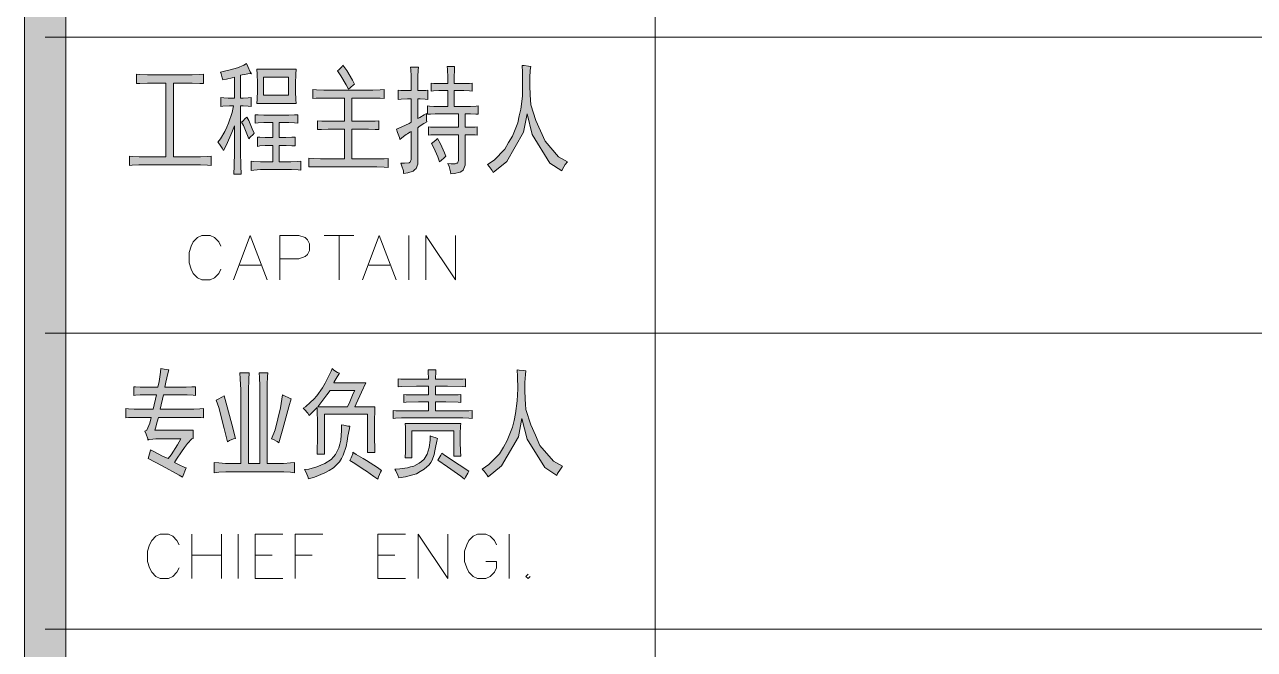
# Model space of a CAD drawing. Header units: millimetres. Extents: x 210 to 63265, y -7201 to 22496.
# Drawn here: x 60238 to 61728, y -268 to 489 of the extents above; entities that cross this region are included whole.
import ezdxf

# ---------------------------------------------------------------- set-up
doc = ezdxf.new("R2010")
doc.units = ezdxf.units.MM

msp = doc.modelspace()

# ---------------------------------------------------------------- hatches: boundary and pattern name
h = msp.add_hatch(color=0)
h.dxf.hatch_style = 2
h.paths.add_polyline_path([(60288.1, -6701.3), (60238.2, -6701.3), (60238.2, 21996), (60288.1, 21996)])
h = msp.add_hatch(color=0)
h.dxf.hatch_style = 2
h.paths.add_polyline_path([(60475.4, 431.3), (60478.9, 431.9), (60487.2, 433.8), (60491.6, 435.1), (60496.3, 436.3), (60504, 439.6), (60507, 441.5), (60508.6, 437.8), (60511.5, 431.7), (60513.1, 429.2), (60511.5, 429.4), (60508.5, 429.2), (60506.8, 428.8), (60505.2, 428.5), (60501.8, 427.7), (60499.9, 427.4), (60499.9, 399.8), (60502.9, 399.8), (60509.2, 400.2), (60512.6, 400.4), (60512.6, 389.6), (60509.2, 390), (60502.9, 390.2), (60499.9, 390.2), (60499.9, 340.8), (60499.9, 334.5), (60500.2, 317.9), (60500.4, 307.5), (60491.8, 307.5), (60492.2, 317.9), (60492.4, 334.2), (60492.4, 340.1), (60492.4, 366), (60489.3, 358.2), (60482.9, 343.3), (60479.3, 336.1), (60477.7, 339), (60474.5, 344), (60472.5, 346.3), (60475.4, 350.3), (60480.7, 359.2), (60483.1, 364.4), (60485.4, 369.4), (60489.7, 382.3), (60491.5, 390.2), (60486.3, 390.2), (60478.4, 390), (60475.9, 389.6), (60475.9, 400.4), (60479.5, 400.2), (60484.7, 399.8), (60486.5, 399.8), (60492.4, 399.8), (60492.4, 425.2), (60489.7, 424.3), (60482.7, 422.6), (60478.4, 421.8), (60477.7, 424.3), (60476.3, 429.2)])
h = msp.add_hatch(color=0)
h.paths.add_polyline_path([(60567.1, 434.7), (60566.8, 428.6), (60566.6, 417.4), (60566.6, 412.2), (60566.6, 407.3), (60566.8, 397.9), (60567.1, 393), (60519.7, 393), (60519.9, 398.4), (60520.3, 408.6), (60520.3, 413.4), (60520.3, 418.1), (60519.9, 428.8), (60519.7, 434.7)])
h.paths.add_polyline_path([(60557.8, 403.2), (60557.8, 425.2), (60527.8, 425.2), (60527.8, 403.2)])
h = msp.add_hatch(color=0)
h.dxf.hatch_style = 2
h.paths.add_polyline_path([(60630.5, 410.6), (60628, 415.6), (60621.3, 426.5), (60617.4, 432.6), (60619.4, 434.5), (60622.8, 438.1), (60624, 439.7), (60628.5, 433.1), (60635.5, 421.5), (60638, 416.7), (60636.7, 415.9), (60633, 412.7)])
h = msp.add_hatch(color=0)
h.dxf.hatch_style = 2
h.paths.add_polyline_path([(60706.5, 422.9), (60706.5, 426.8), (60706.1, 433.8), (60706, 437), (60715.3, 437), (60714.9, 433.6), (60714.5, 426), (60714.5, 421.8), (60714.5, 408.8), (60718.1, 408.8), (60724.2, 409.1), (60726.7, 409.3), (60726.7, 398.2), (60723.5, 398.4), (60717.4, 398.8), (60714.5, 398.8), (60714.5, 375.1), (60717.2, 376.4), (60722.4, 379.6), (60725.1, 381.2), (60725.1, 378.2), (60725.3, 373), (60725.5, 371), (60721.9, 369.1), (60716.3, 365.5), (60714.5, 363.9), (60714.5, 323.8), (60714.5, 319.9), (60712.6, 314.3), (60710.8, 312.9), (60709, 311.3), (60702.4, 309.1), (60697.5, 308.6), (60697.2, 311.5), (60695.4, 317.5), (60694.1, 320.9), (60698.6, 320.9), (60704, 321.5), (60704.7, 321.8), (60705.6, 322.2), (60706.5, 325.2), (60706.5, 327.7), (60706.5, 359.2), (60704.9, 358.5), (60702, 356.5), (60700.6, 355.6), (60699, 354.6), (60695.2, 351.7), (60692.9, 349.7), (60692.4, 351.9), (60690.2, 358.2), (60688.8, 362.1), (60695.2, 365), (60704.2, 369.1), (60706.5, 370.5), (60706.5, 398.8), (60702.2, 398.8), (60694.3, 398.4), (60690.8, 398.2), (60690.8, 409.3), (60694, 409.1), (60701.8, 408.8), (60706.5, 408.8)])
h = msp.add_hatch(color=0)
h.dxf.hatch_style = 2
h.paths.add_polyline_path([(60750.9, 389.6), (60750.9, 408.8), (60744.4, 408.8), (60740.3, 408.8), (60733.5, 408.6), (60731, 408.2), (60731, 417.9), (60734.2, 417.5), (60741, 417.4), (60744.4, 417.4), (60750.9, 417.4), (60750.9, 424.3), (60750.5, 434.7), (60750.3, 438.1), (60759.3, 438.1), (60759.1, 434.7), (60758.7, 424.3), (60758.7, 417.4), (60767.3, 417.4), (60770.5, 417.4), (60777.2, 417.5), (60780.4, 417.9), (60780.4, 408.2), (60777.2, 408.6), (60770.5, 408.8), (60767.3, 408.8), (60758.7, 408.8), (60758.7, 389.6), (60774.5, 389.6), (60778.6, 389.6), (60785.4, 390), (60787.9, 390.2), (60787.9, 380.2), (60785, 380.3), (60778.6, 380.7), (60775.2, 380.7), (60772, 380.7), (60772, 364.4), (60774.8, 364.4), (60778.4, 364.4), (60784.3, 364.6), (60786.6, 365), (60786.6, 354.8), (60784, 355.1), (60778.1, 355.3), (60774.8, 355.3), (60772, 355.3), (60772, 323.3), (60772, 318.4), (60769.8, 312.4), (60767.9, 311.1), (60765.9, 309.9), (60759.3, 308.4), (60754.6, 308.1), (60754.4, 310.6), (60752.6, 316.8), (60751.2, 320.4), (60755, 320.2), (60760, 320.2), (60761.4, 320.8), (60762.7, 321.1), (60763.9, 324.3), (60763.9, 327.2), (60763.9, 355.3), (60738.9, 355.3), (60736, 355.3), (60730.3, 355.1), (60727.6, 354.8), (60727.6, 365), (60730.1, 364.6), (60735.8, 364.4), (60738.9, 364.4), (60763.9, 364.4), (60763.9, 380.7), (60737.6, 380.7), (60735.7, 380.7), (60729.9, 380.3), (60726.4, 380.2), (60726.4, 390.2), (60729, 390), (60734, 389.6), (60736.4, 389.6)])
h = msp.add_hatch(color=0)
h.dxf.hatch_style = 2
h.paths.add_polyline_path([(60799, 319.3), (60807.2, 324.7), (60820.1, 337.9), (60824.7, 345.8), (60829.4, 353.7), (60835.8, 369.8), (60837.6, 378.2), (60839.4, 386.4), (60841.4, 402), (60841.6, 409.1), (60841.7, 416.3), (60841.6, 431.3), (60841.2, 439.2), (60843.5, 439), (60848.7, 438.5), (60851.8, 438.1), (60851, 433.6), (60850.5, 424.3), (60850.5, 419.5), (60850.5, 414.7), (60850.9, 403.8), (60851.2, 397.5), (60851.8, 391.4), (60857.7, 372.6), (60863.4, 360.1), (60868.9, 347.6), (60885.2, 328.8), (60896.1, 322.7), (60893.4, 319.3), (60890.2, 313.6), (60889.3, 311.5), (60874.5, 320.9), (60853.4, 355.6), (60847.1, 380.7), (60842.8, 358.5), (60822.4, 322.9), (60806.1, 309.7), (60804.9, 312), (60801.3, 316.8)])
h = msp.add_hatch(color=0)
h.dxf.hatch_style = 2
h.paths.add_polyline_path([(60436.2, 427.9), (60441.2, 427.9), (60450.5, 428.3), (60454.8, 428.6), (60454.8, 417.4), (60450.5, 417.5), (60441.2, 417.9), (60436.2, 417.9), (60418.8, 417.9), (60418.8, 328.8), (60446.4, 328.8), (60451.2, 328.8), (60460, 329.2), (60464.1, 329.5), (60464.1, 318.3), (60460, 318.4), (60451.4, 318.8), (60446.7, 318.8), (60381.3, 318.8), (60376.6, 318.8), (60368.6, 318.4), (60365.2, 318.3), (60365.2, 329.5), (60368.7, 329.2), (60377, 328.8), (60381.6, 328.8), (60409.5, 328.8), (60409.5, 417.9), (60392.7, 417.9), (60387.2, 417.9), (60377.7, 417.5), (60373.8, 417.4), (60373.8, 428.6), (60377.7, 428.3), (60387.2, 427.9), (60392.7, 427.9)])
h = msp.add_hatch(color=0)
h.dxf.hatch_style = 2
h.paths.add_polyline_path([(60656.9, 409.3), (60660.3, 409.3), (60668.9, 409.7), (60673.9, 410), (60673.9, 399.3), (60668.9, 399.5), (60660.3, 399.8), (60656.9, 399.8), (60634.6, 399.8), (60634.6, 371.7), (60651.6, 371.7), (60655, 371.7), (60663, 371.9), (60667.5, 372.3), (60667.5, 361.6), (60663, 361.9), (60655, 362.1), (60651.6, 362.1), (60634.6, 362.1), (60634.6, 326.1), (60661.2, 326.1), (60665, 326.1), (60673.9, 326.3), (60678.9, 326.7), (60678.9, 315.9), (60673.9, 316.3), (60665, 316.5), (60661.2, 316.5), (60582.7, 316.5), (60582.7, 327.2), (60587.7, 326.7), (60596.8, 326.1), (60600.9, 326.1), (60625.8, 326.1), (60625.8, 362.1), (60609.4, 362.1), (60606, 362.1), (60597.9, 361.9), (60593.3, 361.6), (60593.3, 372.3), (60598.3, 371.9), (60606.3, 371.7), (60609.4, 371.7), (60625.8, 371.7), (60625.8, 399.8), (60604.7, 399.8), (60600.2, 399.8), (60591.6, 399.5), (60587.4, 399.3), (60587.4, 410), (60592, 409.7), (60600.9, 409.3), (60605.1, 409.3)])
h = msp.add_hatch(color=0)
h.dxf.hatch_style = 2
h.paths.add_polyline_path([(60507.6, 376.8), (60509.7, 372.5), (60514, 362.6), (60516.3, 357.1), (60515.1, 355.8), (60511.7, 352.6), (60509.7, 350.3), (60507.6, 356.5), (60503.3, 366.6), (60501.1, 370.5), (60502.6, 371.9), (60505.6, 375)])
h = msp.add_hatch(color=0)
h.dxf.hatch_style = 2
h.paths.add_polyline_path([(60554.8, 379.1), (60558.2, 379.1), (60565.3, 379.3), (60569.1, 379.6), (60569.1, 369.4), (60565.3, 369.8), (60558.2, 370), (60554.8, 370), (60546.7, 370), (60546.7, 351.9), (60551.4, 351.9), (60554.6, 351.9), (60561.9, 352.3), (60566.2, 352.6), (60566.2, 341.9), (60561.9, 342.1), (60555.3, 342.4), (60552.6, 342.4), (60546.7, 342.4), (60546.7, 322.7), (60556.9, 322.7), (60560.7, 322.7), (60568.7, 322.9), (60573, 323.3), (60573, 312.5), (60569.6, 312.9), (60561.6, 313.1), (60556.9, 313.1), (60528.7, 313.1), (60524, 313.1), (60516, 312.5), (60512.6, 312), (60512.6, 323.3), (60516, 322.9), (60524, 322.7), (60528.7, 322.7), (60538.9, 322.7), (60538.9, 342.4), (60532.8, 342.4), (60529.6, 342.4), (60523.1, 341.9), (60520.3, 341.3), (60520.3, 352.6), (60523.1, 352.3), (60529.6, 351.9), (60532.8, 351.9), (60538.9, 351.9), (60538.9, 370), (60532.1, 370), (60528.1, 370), (60521, 369.8), (60517.6, 369.4), (60517.6, 379.6), (60521, 379.3), (60528.1, 379.1), (60532.1, 379.1)])
h = msp.add_hatch(color=0)
h.dxf.hatch_style = 2
h.paths.add_polyline_path([(60738.5, 350.8), (60742.1, 344.4), (60747.1, 333.6), (60748.7, 329.5), (60746.6, 327.6), (60742.8, 324.2), (60741, 322.7), (60738.9, 328.6), (60734, 339.5), (60731.4, 344.7), (60732.8, 345.8), (60736.4, 348.9)])
h = msp.add_hatch(color=0)
h.dxf.hatch_style = 2
h.paths.add_polyline_path([(60429.6, -59.4), (60425.6, -56.7), (60404.7, -45.4), (60387.7, -36.8), (60388.8, -33.6), (60390.2, -28.3), (60390.7, -26.3), (60394.7, -28.3), (60405.4, -33.6), (60412.2, -36.8), (60415.6, -32.2), (60423.3, -20), (60427.4, -12.7), (60397, -12.7), (60393.6, -13), (60388.8, -13.8), (60387.3, -14.5), (60387.3, -12.7), (60385.6, -7.3), (60383.9, -3.7), (60386.1, -2.3), (60389.9, 6.1), (60391.6, 13.2), (60375, 13.2), (60371.1, 13.2), (60363.9, 12.9), (60360.7, 12.7), (60360.7, 24), (60363.9, 23.6), (60371.1, 23.3), (60375, 23.3), (60394.1, 23.3), (60397.9, 40.3), (60381.8, 40.3), (60378.4, 40.3), (60372.7, 39.9), (60370.4, 39.7), (60370.4, 50.3), (60372.7, 50.1), (60378.4, 49.7), (60381.8, 49.7), (60399.5, 49.7), (60401.1, 56.5), (60402.9, 67.8), (60403.4, 72.3), (60407.4, 71.4), (60412, 70.7), (60412.8, 70.7), (60411.7, 66.4), (60409.4, 56), (60408.1, 49.7), (60430.8, 49.7), (60433.9, 49.7), (60441, 50.1), (60445.1, 50.3), (60445.1, 39.7), (60442.3, 39.9), (60435.1, 40.3), (60430.8, 40.3), (60406.3, 40.3), (60402.6, 23.3), (60440.1, 23.3), (60443.3, 23.3), (60450.7, 23.6), (60455, 24), (60455, 12.7), (60451.7, 12.9), (60444.6, 13.2), (60440.5, 13.2), (60400.4, 13.2), (60399, 7.9), (60396.8, 0), (60396.1, -2.5), (60442.3, -2.5), (60442.3, -12.2), (60440.8, -12.7), (60435.6, -18.4), (60431.9, -23.4), (60428.1, -28.4), (60422.2, -37.6), (60419.9, -41.5), (60425.3, -44.2), (60432.3, -47.6), (60433.9, -48.1)])
h = msp.add_hatch(color=0)
h.dxf.hatch_style = 2
h.paths.add_polyline_path([(60510.2, 67.3), (60509.7, 59.4), (60509.4, 45.8), (60509.4, 40.3), (60509.4, -42.6), (60523.3, -42.6), (60523.3, 47.1), (60523.3, 51.5), (60522.9, 61.5), (60522.4, 67.3), (60533, 67.3), (60532.6, 62.8), (60532.3, 53.1), (60532.3, 48.1), (60532.3, -42.6), (60548.7, -42.6), (60552.1, -42.6), (60560.3, -42), (60565.2, -41.5), (60565.2, -53.8), (60560.3, -53.3), (60552.3, -52.8), (60549.1, -52.8), (60484.8, -52.8), (60482, -52.8), (60473.4, -53.3), (60468, -53.8), (60468, -41.5), (60473.4, -42), (60481.8, -42.6), (60484.5, -42.6), (60500.1, -42.6), (60500.1, 40.8), (60500.1, 46.7), (60499.5, 59.9), (60498.8, 67.3)])
h = msp.add_hatch(color=0)
h.paths.add_polyline_path([(60619.6, 66.7), (60616.9, 62.3), (60613.5, 56.2), (60612.8, 54.9), (60651.8, 54.9), (60646.6, 43.8), (60640.1, 29.5), (60638.5, 26.1), (60662.7, 26.1), (60662.5, 22.2), (60662.3, 8.4), (60662.3, -1.4), (60662.3, -11.3), (60662.5, -25.4), (60662.7, -29.5), (60653.7, -29.5), (60653.7, 17.2), (60601.5, 17.2), (60601.5, -31.3), (60592.5, -31.3), (60592.7, -26.8), (60593.1, -12.3), (60593.1, -2.5), (60593.1, 7.3), (60592.7, 21.1), (60592.5, 25.1), (60589.7, 22.2), (60585, 17.4), (60583.2, 15.4), (60581.4, 18.3), (60577.5, 22.7), (60575.7, 24.5), (60578.4, 26.1), (60584.8, 31.7), (60588.6, 35.4), (60592.2, 39.2), (60599.2, 48.8), (60602.2, 54.6), (60605.4, 60.3), (60609.7, 69.2), (60610.8, 72.3), (60612.8, 70.3), (60617.2, 67.5)])
h.paths.add_polyline_path([(60608.3, 45.8), (60604.5, 40.4), (60597.2, 30.6), (60593.4, 26.1), (60629.4, 26.1), (60632.1, 32), (60636.5, 41.9), (60638.2, 45.8)])
h = msp.add_hatch(color=0)
h.dxf.hatch_style = 2
h.paths.add_polyline_path([(60736.5, 70.7), (60736.4, 67.3), (60736.2, 61.5), (60736.2, 59.4), (60750.9, 59.4), (60769.1, 59.6), (60772.5, 59.9), (60772.5, 50.3), (60768.7, 50.6), (60750.5, 51), (60736.2, 51), (60736.2, 40.3), (60748.5, 40.3), (60763.7, 40.4), (60766.6, 40.8), (60766.6, 31.1), (60763.7, 31.5), (60748.5, 31.9), (60736.2, 31.9), (60736.2, 21.1), (60754.4, 21.1), (60776.6, 21.3), (60780.6, 21.7), (60780.6, 12), (60776.6, 12.4), (60769.1, 12.7), (60765.3, 12.7), (60699, 12.7), (60694.7, 12.7), (60687.7, 12.4), (60685, 12), (60685, 21.7), (60688.1, 21.3), (60709.4, 21.1), (60727.8, 21.1), (60727.8, 31.9), (60715.6, 31.9), (60700.6, 31.5), (60697.7, 31.1), (60697.7, 40.8), (60700.6, 40.4), (60715.6, 40.3), (60727.8, 40.3), (60727.8, 51), (60713.1, 51), (60694.7, 50.6), (60690.9, 50.3), (60690.9, 59.9), (60694, 59.6), (60712.2, 59.4), (60727.8, 59.4), (60727.8, 61.5), (60727.4, 67.3), (60727.2, 70.7)])
h = msp.add_hatch(color=0)
h.dxf.hatch_style = 2
h.paths.add_polyline_path([(60792.7, -49.4), (60800.9, -44), (60813.8, -30.8), (60818.5, -22.9), (60823.1, -15), (60829.6, 1.3), (60831.4, 9.5), (60833.2, 17.9), (60835.1, 33.3), (60835.5, 40.4), (60835.7, 47.8), (60835.5, 62.8), (60834.9, 70.7), (60837.3, 70.3), (60842.6, 69.8), (60845.5, 69.4), (60845, 64.9), (60844.2, 55.6), (60844.2, 51), (60844.2, 46.2), (60844.6, 35.1), (60845.1, 29), (60845.5, 22.7), (60851.6, 4.1), (60857.1, -8.4), (60862.7, -20.9), (60879.1, -39.7), (60889.9, -46), (60887.4, -49.4), (60884, -54.9), (60883.1, -57.2), (60868.4, -47.6), (60847.3, -13), (60840.8, 12), (60836.7, -10.2), (60816.2, -45.6), (60799.9, -58.8), (60798.6, -56.7), (60795, -51.9)])
h = msp.add_hatch(color=0)
h.dxf.hatch_style = 2
h.paths.add_polyline_path([(60479.8, 39.2), (60482.3, 30.4), (60489.3, 4.8), (60493.8, -12.2), (60491.5, -12.7), (60486.6, -15), (60484.1, -16.6), (60480.2, -0.3), (60473.4, 25.1), (60470.5, 34), (60472.7, 35.1), (60477.3, 37.8)])
h = msp.add_hatch(color=0)
h.dxf.hatch_style = 2
h.paths.add_polyline_path([(60561.2, 35.8), (60558.5, 26.1), (60551, -0.5), (60546.2, -17.7), (60544.1, -16.1), (60539.6, -13.6), (60537.3, -12.7), (60541.7, -1.8), (60548.4, 24.7), (60550.7, 40.3), (60553, 39.2), (60558.4, 36.9)])
h = msp.add_hatch(color=0)
h.dxf.hatch_style = 2
h.paths.add_polyline_path([(60632.3, 2.5), (60631.7, -0.3), (60629.9, -9.5), (60628.9, -15.7), (60627.8, -22.2), (60624.4, -32.5), (60622.1, -36.7), (60619.7, -40.8), (60612.4, -47.9), (60607.2, -51), (60602, -54), (60589.3, -59.2), (60582, -61.2), (60581.4, -58.3), (60579.1, -52.8), (60577.3, -49.9), (60582.5, -49.4), (60592.4, -46.7), (60597.2, -44.7), (60602, -42.7), (60609.7, -37.7), (60612.4, -34.7), (60615.1, -31.7), (60619, -23.8), (60620.1, -19.1), (60621.2, -14.5), (60622.1, -2.9), (60622.1, 4.1), (60624.9, 3.6), (60629.9, 2.7)])
h = msp.add_hatch(color=0)
h.dxf.hatch_style = 2
h.paths.add_polyline_path([(60766.6, 5.9), (60766.4, 2.5), (60766.1, -6.3), (60766.1, -11.6), (60766.1, -17), (60766.4, -27.9), (60766.6, -33.6), (60758.2, -33.6), (60758.2, -3.2), (60707.4, -3.2), (60707.4, -35.8), (60699.3, -35.8), (60699.7, -28.3), (60699.9, -16.4), (60699.9, -12.2), (60699.9, -7.7), (60699.7, 1.4), (60699.3, 5.9)])
h = msp.add_hatch(color=0)
h.dxf.hatch_style = 2
h.paths.add_polyline_path([(60686.8, -49.4), (60692.7, -49), (60702.2, -47.8), (60706, -46.7), (60709.7, -45.8), (60716.3, -42.4), (60719.2, -40.1), (60722.2, -37.6), (60726.2, -31.3), (60727.2, -27.4), (60728.3, -23.4), (60729.6, -14.5), (60729.7, -9.3), (60731.4, -9.8), (60735.7, -11.3), (60738.7, -12.2), (60737.8, -15.6), (60736.2, -23.1), (60735.3, -27.4), (60734.4, -31.7), (60731.9, -38.6), (60730.3, -41.5), (60728.5, -44.2), (60722.2, -49.7), (60717.6, -52.4), (60712.9, -55.1), (60699.9, -58.8), (60691.5, -59.9), (60690.6, -56.9), (60688.2, -51.5)])
h = msp.add_hatch(color=0)
h.dxf.hatch_style = 2
h.paths.add_polyline_path([(60636, -29), (60640.1, -31.7), (60648.4, -36.7), (60652.5, -39.2), (60656.8, -41.7), (60665.9, -47.6), (60670.7, -51), (60669.5, -53.3), (60667.1, -58.7), (60666.1, -61.7), (60661.4, -58.3), (60652.6, -52), (60648.5, -49.4), (60644.4, -46.5), (60636.2, -41.5), (60632.3, -39.2), (60634, -35.8), (60635.8, -30.8)])
h = msp.add_hatch(color=0)
h.dxf.hatch_style = 2
h.paths.add_polyline_path([(60743.7, -30.2), (60748.2, -33.3), (60764.6, -44.2), (60776.6, -52), (60775.2, -54.4), (60772.5, -59.2), (60771.3, -61.7), (60766.8, -58), (60750.7, -46.5), (60739.1, -38.6), (60740.1, -36.8), (60742.5, -32.7)])

# ---------------------------------------------------------------- linework, layer by layer
at = {"color": 0, "lineweight": 0}
for points in [[(60288.1, -6701.3), (60238.2, -6701.3), (60238.2, 21996), (60288.1, 21996)], [(60475.4, 431.3), (60478.9, 431.9), (60487.2, 433.8), (60491.6, 435.1), (60496.3, 436.3), (60504, 439.6), (60507, 441.5), (60508.6, 437.8), (60511.5, 431.7), (60513.1, 429.2), (60511.5, 429.4), (60508.5, 429.2), (60506.8, 428.8), (60505.2, 428.5), (60501.8, 427.7), (60499.9, 427.4), (60499.9, 399.8), (60502.9, 399.8), (60509.2, 400.2), (60512.6, 400.4), (60512.6, 389.6), (60509.2, 390), (60502.9, 390.2), (60499.9, 390.2), (60499.9, 340.8), (60499.9, 334.5), (60500.2, 317.9), (60500.4, 307.5), (60491.8, 307.5), (60492.2, 317.9), (60492.4, 334.2), (60492.4, 340.1), (60492.4, 366), (60489.3, 358.2), (60482.9, 343.3), (60479.3, 336.1), (60477.7, 339), (60474.5, 344), (60472.5, 346.3), (60475.4, 350.3), (60480.7, 359.2), (60483.1, 364.4), (60485.4, 369.4), (60489.7, 382.3), (60491.5, 390.2), (60486.3, 390.2), (60478.4, 390), (60475.9, 389.6), (60475.9, 400.4), (60479.5, 400.2), (60484.7, 399.8), (60486.5, 399.8), (60492.4, 399.8), (60492.4, 425.2), (60489.7, 424.3), (60482.7, 422.6), (60478.4, 421.8), (60477.7, 424.3), (60476.3, 429.2)], [(60567.1, 434.7), (60566.8, 428.6), (60566.6, 417.4), (60566.6, 412.2), (60566.6, 407.3), (60566.8, 397.9), (60567.1, 393), (60519.7, 393), (60519.9, 398.4), (60520.3, 408.6), (60520.3, 413.4), (60520.3, 418.1), (60519.9, 428.8), (60519.7, 434.7)], [(60630.5, 410.6), (60628, 415.6), (60621.3, 426.5), (60617.4, 432.6), (60619.4, 434.5), (60622.8, 438.1), (60624, 439.7), (60628.5, 433.1), (60635.5, 421.5), (60638, 416.7), (60636.7, 415.9), (60633, 412.7)], [(60706.5, 422.9), (60706.5, 426.8), (60706.1, 433.8), (60706, 437), (60715.3, 437), (60714.9, 433.6), (60714.5, 426), (60714.5, 421.8), (60714.5, 408.8), (60718.1, 408.8), (60724.2, 409.1), (60726.7, 409.3), (60726.7, 398.2), (60723.5, 398.4), (60717.4, 398.8), (60714.5, 398.8), (60714.5, 375.1), (60717.2, 376.4), (60722.4, 379.6), (60725.1, 381.2), (60725.1, 378.2), (60725.3, 373), (60725.5, 371), (60721.9, 369.1), (60716.3, 365.5), (60714.5, 363.9), (60714.5, 323.8), (60714.5, 319.9), (60712.6, 314.3), (60710.8, 312.9), (60709, 311.3), (60702.4, 309.1), (60697.5, 308.6), (60697.2, 311.5), (60695.4, 317.5), (60694.1, 320.9), (60698.6, 320.9), (60704, 321.5), (60704.7, 321.8), (60705.6, 322.2), (60706.5, 325.2), (60706.5, 327.7), (60706.5, 359.2), (60704.9, 358.5), (60702, 356.5), (60700.6, 355.6), (60699, 354.6), (60695.2, 351.7), (60692.9, 349.7), (60692.4, 351.9), (60690.2, 358.2), (60688.8, 362.1), (60695.2, 365), (60704.2, 369.1), (60706.5, 370.5), (60706.5, 398.8), (60702.2, 398.8), (60694.3, 398.4), (60690.8, 398.2), (60690.8, 409.3), (60694, 409.1), (60701.8, 408.8), (60706.5, 408.8)], [(60750.9, 389.6), (60750.9, 408.8), (60744.4, 408.8), (60740.3, 408.8), (60733.5, 408.6), (60731, 408.2), (60731, 417.9), (60734.2, 417.5), (60741, 417.4), (60744.4, 417.4), (60750.9, 417.4), (60750.9, 424.3), (60750.5, 434.7), (60750.3, 438.1), (60759.3, 438.1), (60759.1, 434.7), (60758.7, 424.3), (60758.7, 417.4), (60767.3, 417.4), (60770.5, 417.4), (60777.2, 417.5), (60780.4, 417.9), (60780.4, 408.2), (60777.2, 408.6), (60770.5, 408.8), (60767.3, 408.8), (60758.7, 408.8), (60758.7, 389.6), (60774.5, 389.6), (60778.6, 389.6), (60785.4, 390), (60787.9, 390.2), (60787.9, 380.2), (60785, 380.3), (60778.6, 380.7), (60775.2, 380.7), (60772, 380.7), (60772, 364.4), (60774.8, 364.4), (60778.4, 364.4), (60784.3, 364.6), (60786.6, 365), (60786.6, 354.8), (60784, 355.1), (60778.1, 355.3), (60774.8, 355.3), (60772, 355.3), (60772, 323.3), (60772, 318.4), (60769.8, 312.4), (60767.9, 311.1), (60765.9, 309.9), (60759.3, 308.4), (60754.6, 308.1), (60754.4, 310.6), (60752.6, 316.8), (60751.2, 320.4), (60755, 320.2), (60760, 320.2), (60761.4, 320.8), (60762.7, 321.1), (60763.9, 324.3), (60763.9, 327.2), (60763.9, 355.3), (60738.9, 355.3), (60736, 355.3), (60730.3, 355.1), (60727.6, 354.8), (60727.6, 365), (60730.1, 364.6), (60735.8, 364.4), (60738.9, 364.4), (60763.9, 364.4), (60763.9, 380.7), (60737.6, 380.7), (60735.7, 380.7), (60729.9, 380.3), (60726.4, 380.2), (60726.4, 390.2), (60729, 390), (60734, 389.6), (60736.4, 389.6)], [(60799, 319.3), (60807.2, 324.7), (60820.1, 337.9), (60824.7, 345.8), (60829.4, 353.7), (60835.8, 369.8), (60837.6, 378.2), (60839.4, 386.4), (60841.4, 402), (60841.6, 409.1), (60841.7, 416.3), (60841.6, 431.3), (60841.2, 439.2), (60843.5, 439), (60848.7, 438.5), (60851.8, 438.1), (60851, 433.6), (60850.5, 424.3), (60850.5, 419.5), (60850.5, 414.7), (60850.9, 403.8), (60851.2, 397.5), (60851.8, 391.4), (60857.7, 372.6), (60863.4, 360.1), (60868.9, 347.6), (60885.2, 328.8), (60896.1, 322.7), (60893.4, 319.3), (60890.2, 313.6), (60889.3, 311.5), (60874.5, 320.9), (60853.4, 355.6), (60847.1, 380.7), (60842.8, 358.5), (60822.4, 322.9), (60806.1, 309.7), (60804.9, 312), (60801.3, 316.8)], [(60436.2, 427.9), (60441.2, 427.9), (60450.5, 428.3), (60454.8, 428.6), (60454.8, 417.4), (60450.5, 417.5), (60441.2, 417.9), (60436.2, 417.9), (60418.8, 417.9), (60418.8, 328.8), (60446.4, 328.8), (60451.2, 328.8), (60460, 329.2), (60464.1, 329.5), (60464.1, 318.3), (60460, 318.4), (60451.4, 318.8), (60446.7, 318.8), (60381.3, 318.8), (60376.6, 318.8), (60368.6, 318.4), (60365.2, 318.3), (60365.2, 329.5), (60368.7, 329.2), (60377, 328.8), (60381.6, 328.8), (60409.5, 328.8), (60409.5, 417.9), (60392.7, 417.9), (60387.2, 417.9), (60377.7, 417.5), (60373.8, 417.4), (60373.8, 428.6), (60377.7, 428.3), (60387.2, 427.9), (60392.7, 427.9)], [(60557.8, 403.2), (60557.8, 425.2), (60527.8, 425.2), (60527.8, 403.2)], [(60656.9, 409.3), (60660.3, 409.3), (60668.9, 409.7), (60673.9, 410), (60673.9, 399.3), (60668.9, 399.5), (60660.3, 399.8), (60656.9, 399.8), (60634.6, 399.8), (60634.6, 371.7), (60651.6, 371.7), (60655, 371.7), (60663, 371.9), (60667.5, 372.3), (60667.5, 361.6), (60663, 361.9), (60655, 362.1), (60651.6, 362.1), (60634.6, 362.1), (60634.6, 326.1), (60661.2, 326.1), (60665, 326.1), (60673.9, 326.3), (60678.9, 326.7), (60678.9, 315.9), (60673.9, 316.3), (60665, 316.5), (60661.2, 316.5), (60582.7, 316.5), (60582.7, 327.2), (60587.7, 326.7), (60596.8, 326.1), (60600.9, 326.1), (60625.8, 326.1), (60625.8, 362.1), (60609.4, 362.1), (60606, 362.1), (60597.9, 361.9), (60593.3, 361.6), (60593.3, 372.3), (60598.3, 371.9), (60606.3, 371.7), (60609.4, 371.7), (60625.8, 371.7), (60625.8, 399.8), (60604.7, 399.8), (60600.2, 399.8), (60591.6, 399.5), (60587.4, 399.3), (60587.4, 410), (60592, 409.7), (60600.9, 409.3), (60605.1, 409.3)], [(60507.6, 376.8), (60509.7, 372.5), (60514, 362.6), (60516.3, 357.1), (60515.1, 355.8), (60511.7, 352.6), (60509.7, 350.3), (60507.6, 356.5), (60503.3, 366.6), (60501.1, 370.5), (60502.6, 371.9), (60505.6, 375)], [(60554.8, 379.1), (60558.2, 379.1), (60565.3, 379.3), (60569.1, 379.6), (60569.1, 369.4), (60565.3, 369.8), (60558.2, 370), (60554.8, 370), (60546.7, 370), (60546.7, 351.9), (60551.4, 351.9), (60554.6, 351.9), (60561.9, 352.3), (60566.2, 352.6), (60566.2, 341.9), (60561.9, 342.1), (60555.3, 342.4), (60552.6, 342.4), (60546.7, 342.4), (60546.7, 322.7), (60556.9, 322.7), (60560.7, 322.7), (60568.7, 322.9), (60573, 323.3), (60573, 312.5), (60569.6, 312.9), (60561.6, 313.1), (60556.9, 313.1), (60528.7, 313.1), (60524, 313.1), (60516, 312.5), (60512.6, 312), (60512.6, 323.3), (60516, 322.9), (60524, 322.7), (60528.7, 322.7), (60538.9, 322.7), (60538.9, 342.4), (60532.8, 342.4), (60529.6, 342.4), (60523.1, 341.9), (60520.3, 341.3), (60520.3, 352.6), (60523.1, 352.3), (60529.6, 351.9), (60532.8, 351.9), (60538.9, 351.9), (60538.9, 370), (60532.1, 370), (60528.1, 370), (60521, 369.8), (60517.6, 369.4), (60517.6, 379.6), (60521, 379.3), (60528.1, 379.1), (60532.1, 379.1)], [(60738.5, 350.8), (60742.1, 344.4), (60747.1, 333.6), (60748.7, 329.5), (60746.6, 327.6), (60742.8, 324.2), (60741, 322.7), (60738.9, 328.6), (60734, 339.5), (60731.4, 344.7), (60732.8, 345.8), (60736.4, 348.9)], [(60429.6, -59.4), (60425.6, -56.7), (60404.7, -45.4), (60387.7, -36.8), (60388.8, -33.6), (60390.2, -28.3), (60390.7, -26.3), (60394.7, -28.3), (60405.4, -33.6), (60412.2, -36.8), (60415.6, -32.2), (60423.3, -20), (60427.4, -12.7), (60397, -12.7), (60393.6, -13), (60388.8, -13.8), (60387.3, -14.5), (60387.3, -12.7), (60385.6, -7.3), (60383.9, -3.7), (60386.1, -2.3), (60389.9, 6.1), (60391.6, 13.2), (60375, 13.2), (60371.1, 13.2), (60363.9, 12.9), (60360.7, 12.7), (60360.7, 24), (60363.9, 23.6), (60371.1, 23.3), (60375, 23.3), (60394.1, 23.3), (60397.9, 40.3), (60381.8, 40.3), (60378.4, 40.3), (60372.7, 39.9), (60370.4, 39.7), (60370.4, 50.3), (60372.7, 50.1), (60378.4, 49.7), (60381.8, 49.7), (60399.5, 49.7), (60401.1, 56.5), (60402.9, 67.8), (60403.4, 72.3), (60407.4, 71.4), (60412, 70.7), (60412.8, 70.7), (60411.7, 66.4), (60409.4, 56), (60408.1, 49.7), (60430.8, 49.7), (60433.9, 49.7), (60441, 50.1), (60445.1, 50.3), (60445.1, 39.7), (60442.3, 39.9), (60435.1, 40.3), (60430.8, 40.3), (60406.3, 40.3), (60402.6, 23.3), (60440.1, 23.3), (60443.3, 23.3), (60450.7, 23.6), (60455, 24), (60455, 12.7), (60451.7, 12.9), (60444.6, 13.2), (60440.5, 13.2), (60400.4, 13.2), (60399, 7.9), (60396.8, 0), (60396.1, -2.5), (60442.3, -2.5), (60442.3, -12.2), (60440.8, -12.7), (60435.6, -18.4), (60431.9, -23.4), (60428.1, -28.4), (60422.2, -37.6), (60419.9, -41.5), (60425.3, -44.2), (60432.3, -47.6), (60433.9, -48.1)], [(60510.2, 67.3), (60509.7, 59.4), (60509.4, 45.8), (60509.4, 40.3), (60509.4, -42.6), (60523.3, -42.6), (60523.3, 47.1), (60523.3, 51.5), (60522.9, 61.5), (60522.4, 67.3), (60533, 67.3), (60532.6, 62.8), (60532.3, 53.1), (60532.3, 48.1), (60532.3, -42.6), (60548.7, -42.6), (60552.1, -42.6), (60560.3, -42), (60565.2, -41.5), (60565.2, -53.8), (60560.3, -53.3), (60552.3, -52.8), (60549.1, -52.8), (60484.8, -52.8), (60482, -52.8), (60473.4, -53.3), (60468, -53.8), (60468, -41.5), (60473.4, -42), (60481.8, -42.6), (60484.5, -42.6), (60500.1, -42.6), (60500.1, 40.8), (60500.1, 46.7), (60499.5, 59.9), (60498.8, 67.3)], [(60619.6, 66.7), (60616.9, 62.3), (60613.5, 56.2), (60612.8, 54.9), (60651.8, 54.9), (60646.6, 43.8), (60640.1, 29.5), (60638.5, 26.1), (60662.7, 26.1), (60662.5, 22.2), (60662.3, 8.4), (60662.3, -1.4), (60662.3, -11.3), (60662.5, -25.4), (60662.7, -29.5), (60653.7, -29.5), (60653.7, 17.2), (60601.5, 17.2), (60601.5, -31.3), (60592.5, -31.3), (60592.7, -26.8), (60593.1, -12.3), (60593.1, -2.5), (60593.1, 7.3), (60592.7, 21.1), (60592.5, 25.1), (60589.7, 22.2), (60585, 17.4), (60583.2, 15.4), (60581.4, 18.3), (60577.5, 22.7), (60575.7, 24.5), (60578.4, 26.1), (60584.8, 31.7), (60588.6, 35.4), (60592.2, 39.2), (60599.2, 48.8), (60602.2, 54.6), (60605.4, 60.3), (60609.7, 69.2), (60610.8, 72.3), (60612.8, 70.3), (60617.2, 67.5)], [(60736.5, 70.7), (60736.4, 67.3), (60736.2, 61.5), (60736.2, 59.4), (60750.9, 59.4), (60769.1, 59.6), (60772.5, 59.9), (60772.5, 50.3), (60768.7, 50.6), (60750.5, 51), (60736.2, 51), (60736.2, 40.3), (60748.5, 40.3), (60763.7, 40.4), (60766.6, 40.8), (60766.6, 31.1), (60763.7, 31.5), (60748.5, 31.9), (60736.2, 31.9), (60736.2, 21.1), (60754.4, 21.1), (60776.6, 21.3), (60780.6, 21.7), (60780.6, 12), (60776.6, 12.4), (60769.1, 12.7), (60765.3, 12.7), (60699, 12.7), (60694.7, 12.7), (60687.7, 12.4), (60685, 12), (60685, 21.7), (60688.1, 21.3), (60709.4, 21.1), (60727.8, 21.1), (60727.8, 31.9), (60715.6, 31.9), (60700.6, 31.5), (60697.7, 31.1), (60697.7, 40.8), (60700.6, 40.4), (60715.6, 40.3), (60727.8, 40.3), (60727.8, 51), (60713.1, 51), (60694.7, 50.6), (60690.9, 50.3), (60690.9, 59.9), (60694, 59.6), (60712.2, 59.4), (60727.8, 59.4), (60727.8, 61.5), (60727.4, 67.3), (60727.2, 70.7)], [(60792.7, -49.4), (60800.9, -44), (60813.8, -30.8), (60818.5, -22.9), (60823.1, -15), (60829.6, 1.3), (60831.4, 9.5), (60833.2, 17.9), (60835.1, 33.3), (60835.5, 40.4), (60835.7, 47.8), (60835.5, 62.8), (60834.9, 70.7), (60837.3, 70.3), (60842.6, 69.8), (60845.5, 69.4), (60845, 64.9), (60844.2, 55.6), (60844.2, 51), (60844.2, 46.2), (60844.6, 35.1), (60845.1, 29), (60845.5, 22.7), (60851.6, 4.1), (60857.1, -8.4), (60862.7, -20.9), (60879.1, -39.7), (60889.9, -46), (60887.4, -49.4), (60884, -54.9), (60883.1, -57.2), (60868.4, -47.6), (60847.3, -13), (60840.8, 12), (60836.7, -10.2), (60816.2, -45.6), (60799.9, -58.8), (60798.6, -56.7), (60795, -51.9)], [(60608.3, 45.8), (60604.5, 40.4), (60597.2, 30.6), (60593.4, 26.1), (60629.4, 26.1), (60632.1, 32), (60636.5, 41.9), (60638.2, 45.8)], [(60479.8, 39.2), (60482.3, 30.4), (60489.3, 4.8), (60493.8, -12.2), (60491.5, -12.7), (60486.6, -15), (60484.1, -16.6), (60480.2, -0.3), (60473.4, 25.1), (60470.5, 34), (60472.7, 35.1), (60477.3, 37.8)], [(60561.2, 35.8), (60558.5, 26.1), (60551, -0.5), (60546.2, -17.7), (60544.1, -16.1), (60539.6, -13.6), (60537.3, -12.7), (60541.7, -1.8), (60548.4, 24.7), (60550.7, 40.3), (60553, 39.2), (60558.4, 36.9)], [(60632.3, 2.5), (60631.7, -0.3), (60629.9, -9.5), (60628.9, -15.7), (60627.8, -22.2), (60624.4, -32.5), (60622.1, -36.7), (60619.7, -40.8), (60612.4, -47.9), (60607.2, -51), (60602, -54), (60589.3, -59.2), (60582, -61.2), (60581.4, -58.3), (60579.1, -52.8), (60577.3, -49.9), (60582.5, -49.4), (60592.4, -46.7), (60597.2, -44.7), (60602, -42.7), (60609.7, -37.7), (60612.4, -34.7), (60615.1, -31.7), (60619, -23.8), (60620.1, -19.1), (60621.2, -14.5), (60622.1, -2.9), (60622.1, 4.1), (60624.9, 3.6), (60629.9, 2.7)], [(60766.6, 5.9), (60766.4, 2.5), (60766.1, -6.3), (60766.1, -11.6), (60766.1, -17), (60766.4, -27.9), (60766.6, -33.6), (60758.2, -33.6), (60758.2, -3.2), (60707.4, -3.2), (60707.4, -35.8), (60699.3, -35.8), (60699.7, -28.3), (60699.9, -16.4), (60699.9, -12.2), (60699.9, -7.7), (60699.7, 1.4), (60699.3, 5.9)], [(60686.8, -49.4), (60692.7, -49), (60702.2, -47.8), (60706, -46.7), (60709.7, -45.8), (60716.3, -42.4), (60719.2, -40.1), (60722.2, -37.6), (60726.2, -31.3), (60727.2, -27.4), (60728.3, -23.4), (60729.6, -14.5), (60729.7, -9.3), (60731.4, -9.8), (60735.7, -11.3), (60738.7, -12.2), (60737.8, -15.6), (60736.2, -23.1), (60735.3, -27.4), (60734.4, -31.7), (60731.9, -38.6), (60730.3, -41.5), (60728.5, -44.2), (60722.2, -49.7), (60717.6, -52.4), (60712.9, -55.1), (60699.9, -58.8), (60691.5, -59.9), (60690.6, -56.9), (60688.2, -51.5)], [(60636, -29), (60640.1, -31.7), (60648.4, -36.7), (60652.5, -39.2), (60656.8, -41.7), (60665.9, -47.6), (60670.7, -51), (60669.5, -53.3), (60667.1, -58.7), (60666.1, -61.7), (60661.4, -58.3), (60652.6, -52), (60648.5, -49.4), (60644.4, -46.5), (60636.2, -41.5), (60632.3, -39.2), (60634, -35.8), (60635.8, -30.8)], [(60743.7, -30.2), (60748.2, -33.3), (60764.6, -44.2), (60776.6, -52), (60775.2, -54.4), (60772.5, -59.2), (60771.3, -61.7), (60766.8, -58), (60750.7, -46.5), (60739.1, -38.6), (60740.1, -36.8), (60742.5, -32.7)]]:
    msp.add_lwpolyline(points, close=True, dxfattribs=at)
for points in [[(61002.4, -1681.8), (61002.4, 1186.1)], [(60263.2, 473.7), (61002.4, 473.7)], [(61002.4, 473.7), (62765, 473.7)], [(60475.9, 220.6), (60473.4, 225.8), (60468.2, 230.8), (60463, 233.5), (60452.8, 233.5), (60447.6, 230.8), (60442.6, 225.8), (60440.1, 220.6), (60437.4, 212.9), (60437.4, 200.2), (60440.1, 192.5), (60442.6, 187.3), (60447.6, 182.1), (60452.8, 179.6), (60463, 179.6), (60468.2, 182.1), (60473.4, 187.3), (60475.9, 192.5)], [(60491.3, 179.6), (60511.7, 233.5), (60532.3, 179.6)], [(60547.6, 179.6), (60547.6, 233.5), (60570.5, 233.5), (60578.2, 230.8), (60580.9, 228.3), (60583.4, 223.1), (60583.4, 215.4), (60580.9, 210.4), (60578.2, 207.9), (60570.5, 205.2), (60547.6, 205.2)], [(60601.3, 233.5), (60637.3, 233.5)], [(60619.2, 233.5), (60619.2, 179.6)], [(60647.5, 179.6), (60667.9, 233.5), (60688.4, 179.6)], [(60703.8, 179.6), (60703.8, 233.5)], [(60724.2, 179.6), (60724.2, 233.5), (60760.2, 179.6), (60760.2, 233.5)], [(60499, 197.5), (60524.6, 197.5)], [(60655.2, 197.5), (60680.7, 197.5)], [(60263.2, 115.2), (61002.4, 115.2)], [(61002.4, 115.2), (62765, 115.2)], [(60425.5, -141), (60422.8, -135.8), (60417.8, -130.8), (60412.6, -128.1), (60402.4, -128.1), (60397.2, -130.8), (60392.2, -135.8), (60389.5, -141), (60387, -148.7), (60387, -161.5), (60389.5, -169), (60392.2, -174.2), (60397.2, -179.4), (60402.4, -181.9), (60412.6, -181.9), (60417.8, -179.4), (60422.8, -174.2), (60425.5, -169)], [(60440.8, -181.9), (60440.8, -128.1)], [(60476.6, -128.1), (60476.6, -181.9)], [(60497, -181.9), (60497, -128.1)], [(60517.6, -181.9), (60517.6, -128.1), (60550.9, -128.1)], [(60566.2, -181.9), (60566.2, -128.1), (60599.5, -128.1)], [(60666.4, -181.9), (60666.4, -128.1), (60699.9, -128.1)], [(60715.1, -181.9), (60715.1, -128.1), (60751, -181.9), (60751, -128.1)], [(60809.9, -141), (60807.4, -135.8), (60802.2, -130.8), (60797, -128.1), (60786.8, -128.1), (60781.8, -130.8), (60776.6, -135.8), (60774.1, -141), (60771.4, -148.7), (60771.4, -161.5), (60774.1, -169), (60776.6, -174.2), (60781.8, -179.4), (60786.8, -181.9), (60797, -181.9), (60802.2, -179.4), (60807.4, -174.2), (60809.9, -169), (60809.9, -161.5), (60797, -161.5)], [(60825.3, -181.9), (60825.3, -128.1)], [(60440.8, -153.8), (60476.6, -153.8)], [(60517.6, -153.8), (60538, -153.8)], [(60566.2, -153.8), (60586.6, -153.8)], [(60666.4, -153.8), (60687, -153.8)], [(60848.4, -176.7), (60845.7, -179.4), (60848.4, -181.9), (60850.9, -179.4)], [(60517.6, -181.9), (60550.9, -181.9)], [(60666.4, -181.9), (60699.9, -181.9)], [(60263.2, -243.3), (62765, -243.3)]]:
    msp.add_lwpolyline(points, dxfattribs=at)

doc.saveas('drawing.dxf')
